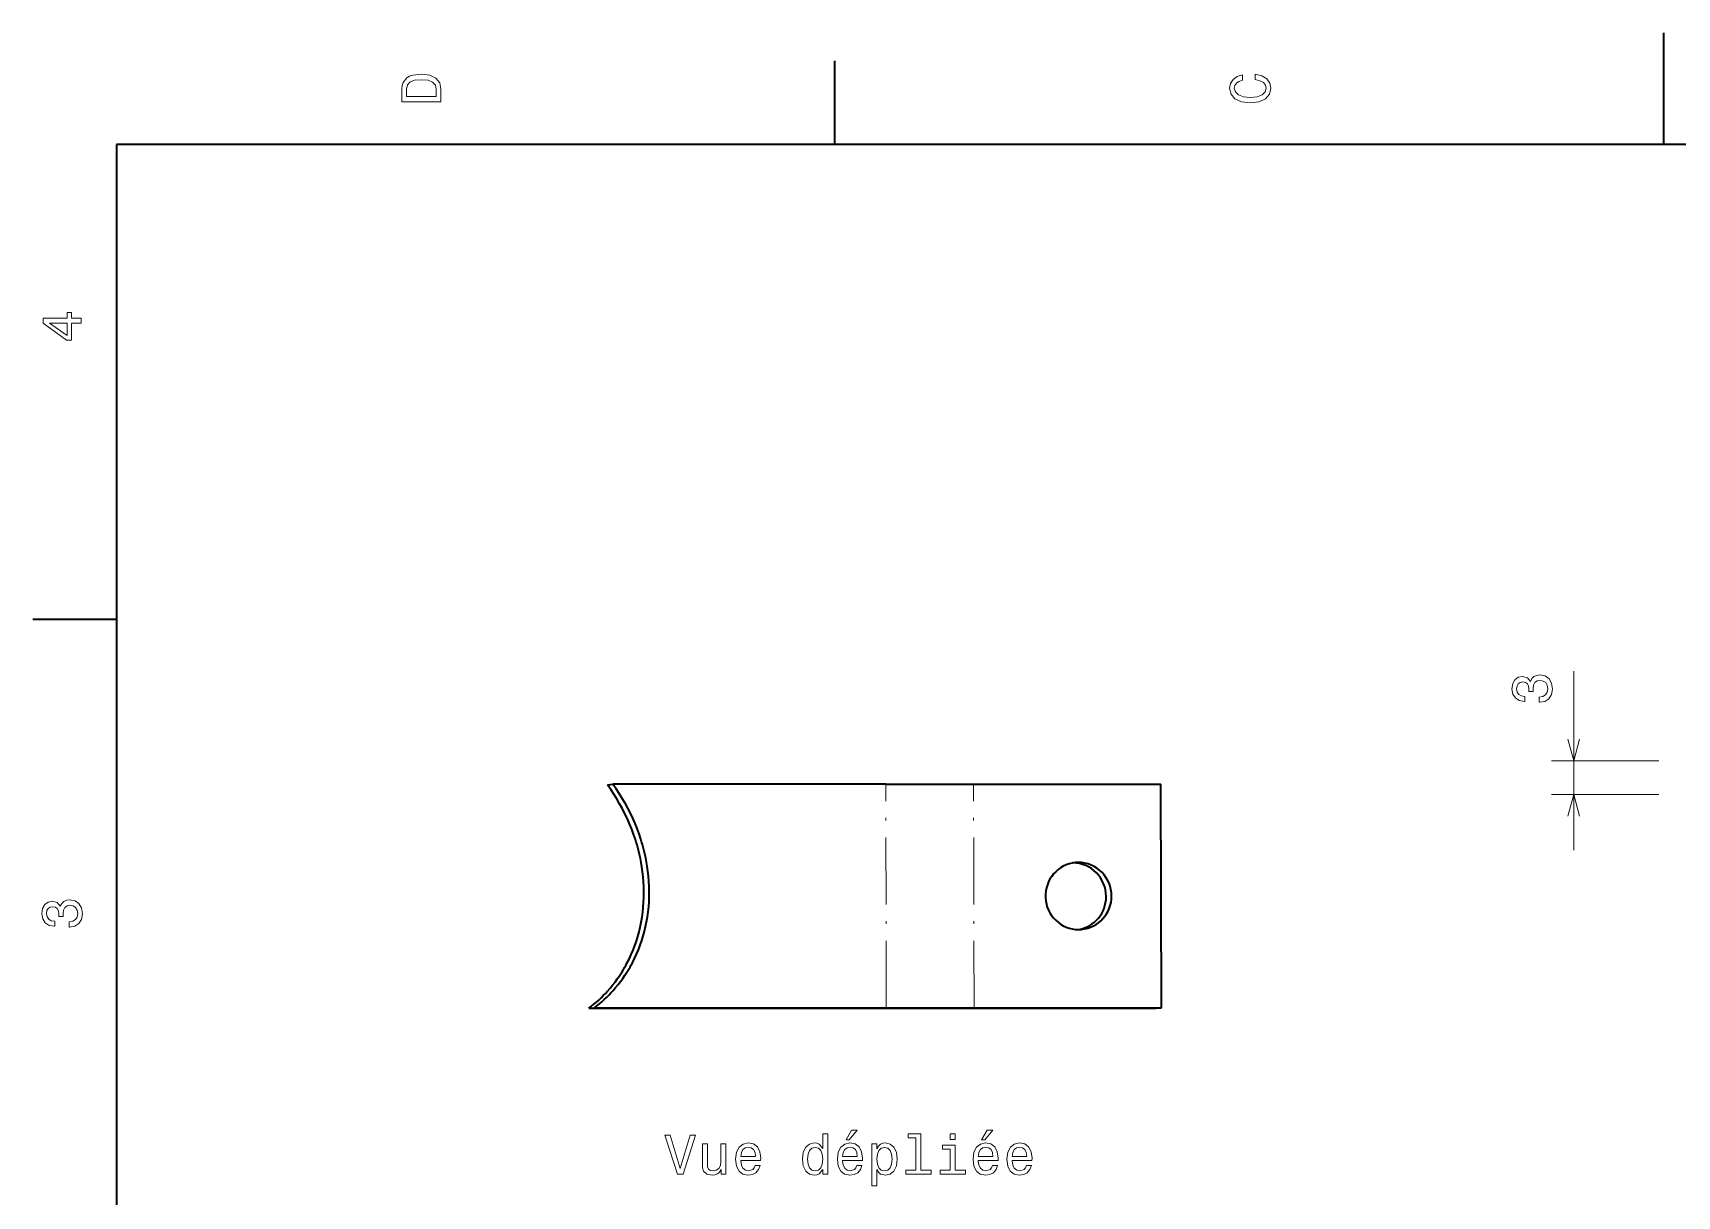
# Model space of a CAD drawing. Extents: x 0 to 297, y 0 to 210.
# Drawn here: x 2.5 to 149.7, y 105.9 to 210 of the extents above; entities that cross this region are included whole.
import ezdxf

# ---------------------------------------------------------------- set-up
doc = ezdxf.new("R2010")
doc.units = 0
doc.linetypes.add('DASHDOT', pattern=[18.5, 12, -3, 0.5, -3])

msp = doc.modelspace()

# ---------------------------------------------------------------- linework, layer by layer
at = {"color": 7, "lineweight": 35, "ltscale": 0.25}
msp.add_line((148.5, 200), (148.5, 210), dxfattribs=at)
at = {"color": 7, "lineweight": 35, "ltscale": 0.1875}
for p, q in [((74.300003, 200), (74.300003, 207.5)), ((10, 157.5), (2.5, 157.5))]:
    msp.add_line(p, q, dxfattribs=at)
at = {"color": 7, "lineweight": 35}
for p, q in [((287, 200), (10, 200)), ((10, 200), (10, 10)), ((78.854492, 142.75946), (54.425011, 142.75946)), ((52.285919, 122.718163), (78.415047, 122.718163)), ((52.772266, 122.761559), (78.901398, 122.761559))]:
    msp.add_line(p, q, dxfattribs=at)
at = {"color": 7, "lineweight": 13, "ltscale": 0.400901}
msp.add_line((140.439987, 136.851639), (140.439987, 152.887665), dxfattribs=at)
at = {"color": 7, "lineweight": 13, "ltscale": 0.240865}
for p, q in [((148.0746, 144.851639), (138.439987, 144.851639)), ((148.0746, 141.851639), (138.439987, 141.851639))]:
    msp.add_line(p, q, dxfattribs=at)
at = {"color": 7, "lineweight": 35, "ltscale": 0.012207}
for p, q in [((53.93866, 142.716064), (54.425011, 142.75946)), ((52.285919, 122.718163), (52.772266, 122.761559)), ((103.047874, 122.718163), (103.534218, 122.761559))]:
    msp.add_line(p, q, dxfattribs=at)
at = {"color": 7, "linetype": 'DASHDOT', "lineweight": 13, "ltscale": 0.499949}
for p, q in [((78.901398, 122.761559), (78.854492, 142.75946)), ((86.759148, 122.761559), (86.712242, 142.75946))]:
    msp.add_line(p, q, dxfattribs=at)
at = {"color": 7, "lineweight": 35, "ltscale": 0.196444}
for p, q in [((78.854492, 142.75946), (86.712242, 142.75946)), ((78.415047, 122.718163), (86.272797, 122.718163)), ((78.901398, 122.761559), (86.759148, 122.761559))]:
    msp.add_line(p, q, dxfattribs=at)
at = {"color": 7, "lineweight": 35, "ltscale": 0.419377}
for p, q in [((86.712242, 142.75946), (103.487312, 142.75946)), ((86.272797, 122.718163), (103.047874, 122.718163)), ((86.759148, 122.761559), (103.534218, 122.761559))]:
    msp.add_line(p, q, dxfattribs=at)
at = {"color": 7, "lineweight": 35, "ltscale": 0.499949}
msp.add_line((103.534218, 122.761559), (103.487312, 142.75946), dxfattribs=at)
at = {"color": 7, "lineweight": 13}
for points in [[(35.533215, 204.994965), (35.533215, 203.829971), (39.033215, 203.829971), (39.033215, 204.994965), (38.922264, 205.544678), (38.584366, 205.953171), (38.034657, 206.205338), (37.283215, 206.296112), (36.516644, 206.215424), (36.21405, 206.114563), (35.971977, 205.973343), (35.644165, 205.56485), (35.563473, 205.297562)], [(111.93206, 205.817017), (112.35569, 205.716141), (112.658287, 205.549713), (112.844887, 205.317734), (112.905403, 205.045395), (112.814629, 204.71759), (112.54229, 204.460388), (112.098488, 204.28891), (111.483215, 204.233429), (110.872986, 204.28891), (110.424141, 204.455338), (110.151802, 204.71254), (110.055984, 205.045395), (110.106415, 205.287476), (110.247627, 205.494247), (110.474571, 205.655624), (110.787247, 205.766571), (110.787247, 206.245682), (110.308144, 206.094391), (109.94503, 205.832138), (109.718086, 205.474075), (109.637398, 205.045395), (109.763474, 204.510818), (110.116501, 204.10231), (110.696472, 203.840057), (111.483215, 203.749283), (112.269958, 203.840057), (112.84993, 204.10231), (113.208, 204.510818), (113.329041, 205.045395), (113.233215, 205.51442), (112.965927, 205.892654), (112.527161, 206.159943), (111.93206, 206.301163)], [(35.951801, 204.959656), (36.027451, 205.342941), (36.259438, 205.605194), (36.672985, 205.761536), (37.283215, 205.811966), (37.873272, 205.756485), (38.286816, 205.600143), (38.533936, 205.332855), (38.614628, 204.959656), (38.614628, 204.298996), (35.951801, 204.298996)], [(6.833213, 184.02739), (6.833213, 184.481277), (5.965778, 184.481277), (5.965778, 184.98056), (5.56232, 184.98056), (5.56232, 184.481277), (3.408862, 184.481277), (3.408862, 184.022339), (5.521974, 182.489197), (5.965778, 182.489197), (5.965778, 184.02739)], [(5.56232, 182.912827), (3.993876, 184.02739), (5.56232, 184.02739)], [(137.340561, 150.098755), (137.37587, 150.098755), (137.860016, 150.179443), (138.223129, 150.416473), (138.455109, 150.789673), (138.540848, 151.28392), (138.455109, 151.808411), (138.233215, 152.201782), (137.880188, 152.453949), (137.4263, 152.544724), (137.128754, 152.504379), (136.886673, 152.393433), (136.700073, 152.211868), (136.563904, 151.969788), (136.291565, 152.297607), (135.857849, 152.413605), (135.464478, 152.337952), (135.166931, 152.121094), (134.980331, 151.768066), (134.914764, 151.28392), (134.995468, 150.830017), (135.217361, 150.48204), (135.570389, 150.255096), (136.039413, 150.179443), (136.074707, 150.179443), (136.074707, 150.628296), (135.751938, 150.66864), (135.519958, 150.799759), (135.378754, 151.011581), (135.328308, 151.309128), (135.368652, 151.571381), (135.474564, 151.763016), (135.646042, 151.879013), (135.878021, 151.924408), (136.125137, 151.879013), (136.291565, 151.75798), (136.392441, 151.546158), (136.422699, 151.258698), (136.417648, 151.062012), (136.816071, 151.062012), (136.805984, 151.309128), (136.851364, 151.626862), (136.972412, 151.863892), (137.169098, 152.005096), (137.4263, 152.055527), (137.718811, 152.000061), (137.935669, 151.853806), (138.071823, 151.621811), (138.117218, 151.314178), (138.066788, 150.996445), (137.915497, 150.764465), (137.673416, 150.61821), (137.340561, 150.562729)], [(5.73379, 129.979111), (5.769093, 129.979111), (6.253242, 130.059799), (6.616354, 130.296829), (6.848343, 130.670029), (6.934078, 131.164276), (6.848343, 131.688766), (6.626441, 132.082138), (6.273415, 132.334305), (5.819525, 132.425079), (5.521974, 132.384735), (5.279899, 132.273788), (5.0933, 132.092224), (4.957133, 131.850143), (4.684798, 132.177963), (4.251081, 132.293961), (3.857709, 132.218307), (3.560158, 132.00145), (3.373559, 131.648422), (3.307997, 131.164276), (3.388689, 130.710388), (3.610591, 130.362396), (3.963617, 130.135452), (4.432637, 130.059799), (4.46794, 130.059799), (4.46794, 130.508652), (4.145173, 130.548996), (3.913184, 130.680115), (3.771974, 130.891937), (3.721542, 131.189484), (3.761888, 131.451736), (3.867795, 131.643372), (4.039265, 131.759369), (4.271254, 131.804764), (4.518372, 131.759369), (4.684798, 131.638336), (4.785663, 131.426514), (4.815922, 131.139053), (4.810879, 130.942368), (5.209294, 130.942368), (5.199208, 131.189484), (5.244596, 131.507217), (5.365634, 131.744247), (5.56232, 131.885452), (5.819525, 131.935883), (6.112032, 131.880417), (6.328891, 131.734161), (6.465058, 131.502167), (6.510447, 131.194534), (6.460014, 130.876801), (6.308718, 130.644821), (6.066643, 130.498566), (5.73379, 130.443085)], [(61.339825, 111.366577), (60.462303, 108.386032), (59.559563, 111.366577), (59.080456, 111.366577), (60.21014, 107.861534), (60.714462, 107.861534), (61.818932, 111.366577)], [(64.542274, 110.569748), (64.098465, 110.569748), (64.098465, 109.006348), (64.048035, 108.643234), (63.901783, 108.380989), (63.674839, 108.219604), (63.377289, 108.169174), (63.140255, 108.209518), (62.98896, 108.330551), (62.903225, 108.537323), (62.883053, 108.829834), (62.883053, 110.569748), (62.439247, 110.569748), (62.439247, 108.78949), (62.454376, 108.431419), (62.550198, 108.133865), (62.842705, 107.861534), (63.311726, 107.765717), (63.563889, 107.801018), (63.780746, 107.891792), (63.967346, 108.048134), (64.118645, 108.275078), (64.118645, 107.861534), (64.542274, 107.861534)], [(65.878731, 109.087036), (67.653946, 109.087036), (67.658989, 109.293808), (67.578293, 109.873779), (67.356392, 110.307503), (67.003372, 110.569748), (66.534348, 110.665565), (66.075417, 110.564705), (65.722389, 110.28228), (65.495445, 109.823349), (65.414749, 109.218163), (65.490402, 108.597847), (65.717346, 108.143951), (66.065331, 107.861534), (66.519218, 107.765717), (66.91259, 107.831276), (67.235359, 108.002747), (67.472389, 108.275078), (67.608559, 108.638191), (67.169792, 108.638191), (67.079018, 108.436462), (66.947891, 108.285164), (66.574692, 108.164131), (66.287231, 108.219604), (66.070374, 108.396118), (65.929161, 108.683578), (65.878731, 109.071907)], [(73.226715, 108.280121), (73.226715, 107.861534), (73.670517, 107.861534), (73.670517, 111.482574), (73.23175, 111.482574), (73.23175, 110.156204), (72.89386, 110.53949), (72.687088, 110.630264), (72.450058, 110.665565), (72.021378, 110.564705), (71.68853, 110.28228), (71.471664, 109.828392), (71.396019, 109.218163), (71.471664, 108.607933), (71.68853, 108.148994), (72.021378, 107.861534), (72.450058, 107.765717), (72.687088, 107.801018), (72.898903, 107.891792)], [(74.986801, 109.087036), (76.762016, 109.087036), (76.767059, 109.293808), (76.686363, 109.873779), (76.464462, 110.307503), (76.111435, 110.569748), (75.642418, 110.665565), (75.183487, 110.564705), (74.83046, 110.28228), (74.603516, 109.823349), (74.52282, 109.218163), (74.598473, 108.597847), (74.825417, 108.143951), (75.173401, 107.861534), (75.627289, 107.765717), (76.02066, 107.831276), (76.34343, 108.002747), (76.58046, 108.275078), (76.716629, 108.638191), (76.277863, 108.638191), (76.187088, 108.436462), (76.055962, 108.285164), (75.682762, 108.164131), (75.395302, 108.219604), (75.178436, 108.396118), (75.037231, 108.683578), (74.986801, 109.071907)], [(75.294434, 110.937904), (75.591988, 110.937904), (76.292992, 111.79525), (75.798759, 111.79525)], [(78.053078, 110.151161), (78.053078, 110.569748), (77.609276, 110.569748), (77.609276, 106.812546), (78.053078, 106.812546), (78.053078, 108.275078), (78.209419, 108.038048), (78.385933, 107.881706), (78.829735, 107.765717), (79.253372, 107.861534), (79.58622, 108.148994), (79.803078, 108.60289), (79.883774, 109.218163), (79.803078, 109.828392), (79.58622, 110.28228), (79.253372, 110.564705), (78.829735, 110.665565), (78.587662, 110.635307), (78.38089, 110.53949), (78.204376, 110.378105)], [(81.553085, 111.109375), (81.553085, 108.234734), (80.640259, 108.234734), (80.640259, 107.861534), (82.904663, 107.861534), (82.904663, 108.234734), (81.996887, 108.234734), (81.996887, 111.482574), (80.857117, 111.482574), (80.857117, 111.109375)], [(85.063171, 108.234734), (85.063171, 110.478966), (83.923401, 110.478966), (83.923401, 110.100731), (84.619362, 110.100731), (84.619362, 108.234734), (83.711578, 108.234734), (83.711578, 107.861534), (85.981033, 107.861534), (85.981033, 108.234734)], [(85.078293, 111.482574), (84.609276, 111.482574), (84.609276, 110.978249), (85.078293, 110.978249)], [(87.13089, 109.087036), (88.906105, 109.087036), (88.911148, 109.293808), (88.83046, 109.873779), (88.608551, 110.307503), (88.255531, 110.569748), (87.786507, 110.665565), (87.327576, 110.564705), (86.974548, 110.28228), (86.747604, 109.823349), (86.666916, 109.218163), (86.742561, 108.597847), (86.969505, 108.143951), (87.31749, 107.861534), (87.771378, 107.765717), (88.164749, 107.831276), (88.487518, 108.002747), (88.724548, 108.275078), (88.860718, 108.638191), (88.421951, 108.638191), (88.331177, 108.436462), (88.200058, 108.285164), (87.826859, 108.164131), (87.539391, 108.219604), (87.322533, 108.396118), (87.18132, 108.683578), (87.13089, 109.071907)], [(87.438522, 110.937904), (87.736076, 110.937904), (88.437088, 111.79525), (87.942848, 111.79525)], [(90.166916, 109.087036), (91.942123, 109.087036), (91.947174, 109.293808), (91.866478, 109.873779), (91.644577, 110.307503), (91.29155, 110.569748), (90.822533, 110.665565), (90.363602, 110.564705), (90.010574, 110.28228), (89.78363, 109.823349), (89.702934, 109.218163), (89.77858, 108.597847), (90.005524, 108.143951), (90.353516, 107.861534), (90.807404, 107.765717), (91.200775, 107.831276), (91.523544, 108.002747), (91.760574, 108.275078), (91.896744, 108.638191), (91.457977, 108.638191), (91.367203, 108.436462), (91.236076, 108.285164), (90.862877, 108.164131), (90.575409, 108.219604), (90.358551, 108.396118), (90.217346, 108.683578), (90.166916, 109.071907)], [(65.878731, 109.460236), (65.934204, 109.80822), (66.070374, 110.065422), (66.277145, 110.221764), (66.549477, 110.277237), (66.816772, 110.221764), (67.023544, 110.065422), (67.14962, 109.80822), (67.195007, 109.460236)], [(72.525703, 110.267151), (72.818207, 110.196548), (73.040115, 109.999863), (73.171234, 109.67205), (73.221664, 109.218163), (73.171234, 108.759232), (73.040115, 108.431419), (72.818207, 108.229691), (72.525703, 108.164131), (72.248322, 108.229691), (72.036507, 108.431419), (71.895302, 108.764275), (71.849907, 109.218163), (71.895302, 109.667007), (72.036507, 109.99482), (72.248322, 110.196548)], [(74.986801, 109.460236), (75.042274, 109.80822), (75.178436, 110.065422), (75.385208, 110.221764), (75.657547, 110.277237), (75.924835, 110.221764), (76.131607, 110.065422), (76.25769, 109.80822), (76.303078, 109.460236)], [(78.754089, 108.164131), (78.456543, 108.229691), (78.239677, 108.431419), (78.103516, 108.759232), (78.058121, 109.218163), (78.103516, 109.67205), (78.239677, 109.999863), (78.456543, 110.196548), (78.754089, 110.267151), (79.026421, 110.196548), (79.243286, 109.99482), (79.379448, 109.667007), (79.429886, 109.218163), (79.379448, 108.764275), (79.243286, 108.431419), (79.026421, 108.229691)], [(87.13089, 109.460236), (87.186363, 109.80822), (87.322533, 110.065422), (87.529305, 110.221764), (87.801636, 110.277237), (88.068932, 110.221764), (88.275703, 110.065422), (88.401779, 109.80822), (88.447174, 109.460236)], [(90.166916, 109.460236), (90.222389, 109.80822), (90.358551, 110.065422), (90.565323, 110.221764), (90.837662, 110.277237), (91.10495, 110.221764), (91.311722, 110.065422), (91.437805, 109.80822), (91.483192, 109.460236)]]:
    msp.add_lwpolyline(points, close=True, dxfattribs=at)
for points in [[(139.922348, 146.783493), (140.439987, 144.851639), (140.957626, 146.783493)], [(140.957626, 139.919785), (140.439987, 141.851639), (139.922348, 139.919785)]]:
    msp.add_lwpolyline(points, dxfattribs=at)
at = {"color": 7, "lineweight": 35}
for points in [[(53.957035, 124.258377), (54.184452, 124.518639), (54.404457, 124.785362), (54.616875, 125.058311), (54.821548, 125.337257), (55.018326, 125.621964), (55.137238, 125.802727), (55.252987, 125.98558), (55.36554, 126.170479), (55.474869, 126.357346), (55.580948, 126.546127), (55.683762, 126.736763), (55.87949, 127.123344), (56.061905, 127.516586), (56.230888, 127.915985), (56.386337, 128.32103), (56.528198, 128.731216), (56.656418, 129.146057), (56.770981, 129.565018), (56.871895, 129.987625), (56.95919, 130.413376), (57.035805, 130.860413), (57.097733, 131.309814), (57.145081, 131.761108), (57.177967, 132.213791), (57.196526, 132.667358), (57.200916, 133.121384), (57.191296, 133.575409), (57.167847, 134.028976), (57.130753, 134.481659), (57.080215, 134.933075), (57.016441, 135.382813), (56.95401, 135.752304), (56.882843, 136.120178), (56.803055, 136.486252), (56.714783, 136.850327), (56.651405, 137.09137), (56.584366, 137.33139), (56.51342, 137.571243), (56.438858, 137.809967), (56.279373, 138.282913), (56.105934, 138.750763), (55.918861, 139.213165), (55.718433, 139.669769), (55.502083, 140.126129), (55.272537, 140.57605), (55.03009, 141.019226), (54.775116, 141.455231), (54.507988, 141.883621), (54.229073, 142.304001), (53.93866, 142.716064)], [(54.443382, 124.301773), (54.670799, 124.562035), (54.890808, 124.828758), (55.103226, 125.101707), (55.307896, 125.380653), (55.504669, 125.665359), (55.623589, 125.846123), (55.739334, 126.028976), (55.851887, 126.213875), (55.961216, 126.400742), (56.067299, 126.589523), (56.170113, 126.780159), (56.365837, 127.16674), (56.548256, 127.559982), (56.717236, 127.959381), (56.872688, 128.364426), (57.014545, 128.774612), (57.142765, 129.189453), (57.257328, 129.608414), (57.358242, 130.031021), (57.445534, 130.456772), (57.522152, 130.903809), (57.584084, 131.35321), (57.631432, 131.804504), (57.664314, 132.257172), (57.682877, 132.710754), (57.687263, 133.16478), (57.677643, 133.618805), (57.65419, 134.072372), (57.6171, 134.525055), (57.566563, 134.976471), (57.502785, 135.426208), (57.440361, 135.7957), (57.369186, 136.163574), (57.289406, 136.529648), (57.201126, 136.893723), (57.137753, 137.134766), (57.070709, 137.374786), (56.999767, 137.614639), (56.925209, 137.853363), (56.765717, 138.326309), (56.592285, 138.794159), (56.405205, 139.256561), (56.204781, 139.713165), (55.98843, 140.16951), (55.758884, 140.619446), (55.516441, 141.062622), (55.261467, 141.498627), (54.994339, 141.927017), (54.715424, 142.347397), (54.425011, 142.75946)]]:
    msp.add_lwpolyline(points, dxfattribs=at)
for centre in [(44.927254, 132.379105), (45.413601, 132.422501)]:
    msp.add_arc(centre, 12.144275, 307.296259, 318.034099, dxfattribs=at)
for centre, major_axis, start_param, end_param in [((96.110001, 132.760513), (-0.266624, 2.988129), 6.2831588808, 9.3369668246), ((95.623657, 132.717117), (-0.266624, 2.988129), 6.195374171, 6.2006160422), ((95.623657, 132.717117), (0.266624, -2.988129), 1.4829851906, 3.0537815174), ((96.110001, 132.760513), (-0.266624, 2.988129), 6.195374171, 6.2831588808), ((96.110001, 132.760513), (0.266624, -2.988129), 1.4829851906, 3.0537815174), ((95.623657, 132.717117), (-0.266624, 2.988129), 3.22416934, 4.6245778442), ((96.110001, 132.760513), (-0.266624, 2.988129), 3.1415662272, 4.6245778442), ((96.110001, 132.760513), (-0.266624, 2.988129), 3.0537815174, 3.1415662272)]:
    msp.add_ellipse(centre, major_axis=major_axis, ratio=0.986666, start_param=start_param, end_param=end_param, dxfattribs=at)

doc.saveas('drawing.dxf')
